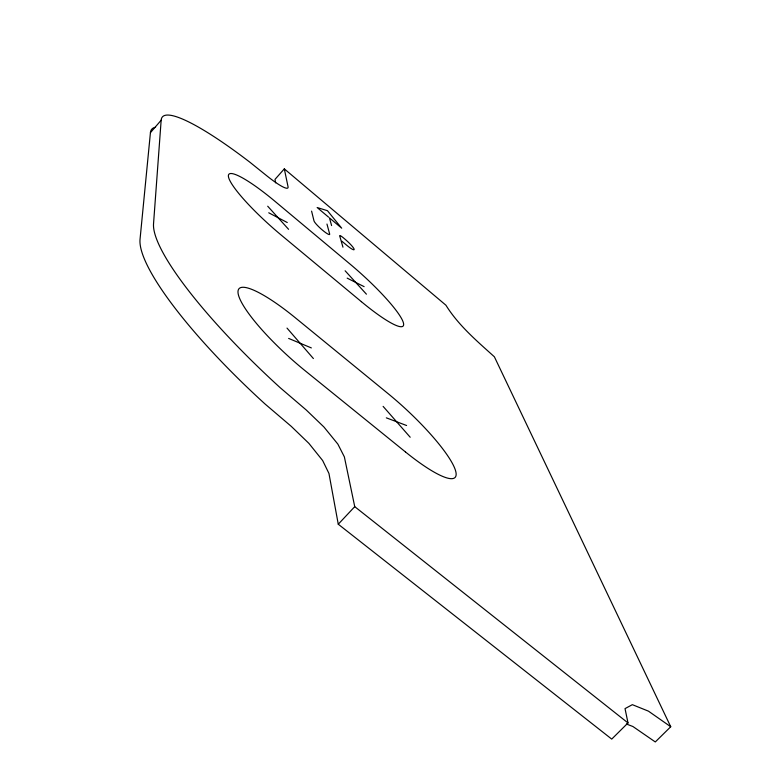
<?xml version="1.0" encoding="UTF-8"?>
<svg xmlns="http://www.w3.org/2000/svg" width="781" height="781" viewBox="0 0 781 781"><rect width="100%" height="100%" fill="white"/><g stroke="black" fill="none" stroke-linecap="round" stroke-linejoin="round"><path stroke-width="1.17" d="M161.159 120.225L153.525 223.922A205.227 42.467 42.4 0 0 280.106 387.63L306.259 410.005L323.949 427.022L337.87 444.116L344.372 456.895L354.74 506.654L628.012 722.952L611.728 739.099L338.261 524.217L328.957 473.471L322.651 460.526L308.876 443.354L291.245 426.348L265.12 404.06A204.798 44.556 42.4 0 1 140.033 239.347L150.43 132.663L161.159 120.225A163.864 26.954 41.8 0 1 249.92 162.243L267.082 176.037A35.077 5.213 41.6 0 0 288.072 186.874L284.313 168.872L275 179.386L275.634 182.842M338.261 524.217L354.74 506.654M284.313 168.872L445.912 305.205C458.457 325.394 476.898 341.024 494.383 356.8L670.733 726.74L655.298 741.95L632.913 726.515L626.411 724.016M386.322 417.835L406.608 425.518M288.638 338.417L311.355 347.926M347.174 278.134L364.122 286.647M268.742 212.793L287.262 222.526M670.733 726.74L648.425 711.14L632.346 704.667L625.025 708.621L628.012 722.952M341.912 241.222L346.51 245.078A11.471 1.718 42.1 0 0 354.125 249.159A11.471 1.718 42.1 0 0 344.685 238.927L343.396 237.844A5.565 0.83 42.1 0 0 339.686 235.842L342.966 247.206M328.586 217.157L317.154 207.531L327.454 210.704L341.697 228.189L329.455 217.889L331.593 225.572M345.114 270.782L366.426 294.183M267.707 206.213L288.57 229.311M383.12 406.384L410.201 437.243M287.008 328.088L313.396 358.547M326.966 224.04L329.66 234.007A10.495 1.601 42 0 1 322.533 230.19A10.495 1.601 42 0 1 313.991 220.867L311.59 211.124M150.43 132.663A163.59 28.311 41.8 0 1 155.575 127.274M405.437 451.926L304.922 370.565A81.849 16.889 42.3 0 1 238.166 293.763A81.849 16.889 42.3 0 1 295.706 318.092L388.421 393.907A80.541 16.255 43.1 0 1 455.528 470.592A80.541 16.255 43.1 0 1 405.437 451.926M361.369 301.671L281.121 234.993A65.467 10.749 41.8 0 1 228.472 176.828A65.467 10.749 41.8 0 1 275.244 201.537L350.435 264.408A64.413 10.456 42.3 0 1 403.328 322.573A64.413 10.456 42.3 0 1 361.369 301.671"/></g></svg>
